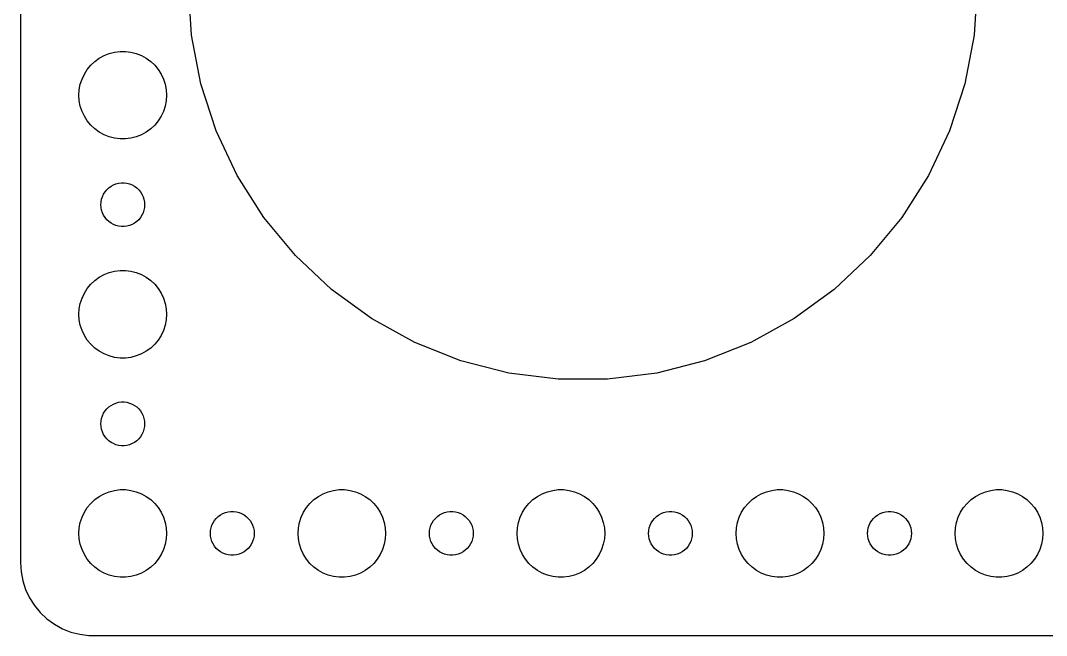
# Model space of a CAD drawing. Header units: metres. Extents: x -127 to 127, y -44 to 44.
# Drawn here: x -127 to -56.8, y -44.5 to -2.4 of the extents above; entities that cross this region are included whole.
import ezdxf

# ---------------------------------------------------------------- set-up
doc = ezdxf.new("R2010")
doc.units = ezdxf.units.M

msp = doc.modelspace()

# ---------------------------------------------------------------- linework, layer by layer
for p, q in [((-127, 39.5), (-127, -39.5)), ((-115.287, -3.38399), (-115.5, 0)), ((-61.5, 0), (-61.7129, -3.38399)), ((-114.652, -6.71461), (-115.287, -3.38399)), ((-61.7129, -3.38399), (-62.3483, -6.71461)), ((-121.607, -4.96701), (-121.277, -4.78551)), ((-121.277, -4.78551), (-120.927, -4.64682)), ((-120.927, -4.64682), (-120.562, -4.55313)), ((-120.562, -4.55313), (-120.188, -4.50591)), ((-120.188, -4.50591), (-119.812, -4.50591)), ((-119.812, -4.50591), (-119.438, -4.55313)), ((-119.438, -4.55313), (-119.073, -4.64682)), ((-119.073, -4.64682), (-118.723, -4.78551)), ((-118.723, -4.78551), (-118.393, -4.96701)), ((-122.427, -5.73663), (-122.187, -5.44635)), ((-122.187, -5.44635), (-121.912, -5.18845)), ((-121.912, -5.18845), (-121.607, -4.96701)), ((-118.393, -4.96701), (-118.088, -5.18845)), ((-118.088, -5.18845), (-117.813, -5.44635)), ((-117.813, -5.44635), (-117.573, -5.73663)), ((-122.789, -6.39561), (-122.629, -6.05473)), ((-122.629, -6.05473), (-122.427, -5.73663)), ((-117.573, -5.73663), (-117.371, -6.05473)), ((-117.371, -6.05473), (-117.211, -6.39561)), ((-122.976, -7.12399), (-122.906, -6.75392)), ((-122.906, -6.75392), (-122.789, -6.39561)), ((-117.211, -6.39561), (-117.094, -6.75392)), ((-117.094, -6.75392), (-117.024, -7.12399)), ((-113.604, -9.93936), (-114.652, -6.71461)), ((-62.3483, -6.71461), (-63.396, -9.93936)), ((-123, -7.5), (-122.976, -7.12399)), ((-122.976, -7.87599), (-123, -7.5)), ((-117.024, -7.12399), (-117, -7.5)), ((-117, -7.5), (-117.024, -7.87599)), ((-122.906, -8.24606), (-122.976, -7.87599)), ((-122.789, -8.60437), (-122.906, -8.24606)), ((-117.094, -8.24606), (-117.211, -8.60437)), ((-117.024, -7.87599), (-117.094, -8.24606)), ((-122.629, -8.94525), (-122.789, -8.60437)), ((-122.427, -9.26335), (-122.629, -8.94525)), ((-117.371, -8.94525), (-117.573, -9.26335)), ((-117.211, -8.60437), (-117.371, -8.94525)), ((-122.187, -9.55363), (-122.427, -9.26335)), ((-121.912, -9.81154), (-122.187, -9.55363)), ((-121.607, -10.033), (-121.912, -9.81154)), ((-118.088, -9.81154), (-118.393, -10.033)), ((-117.813, -9.55363), (-118.088, -9.81154)), ((-117.573, -9.26335), (-117.813, -9.55363)), ((-121.277, -10.2145), (-121.607, -10.033)), ((-120.927, -10.3532), (-121.277, -10.2145)), ((-120.562, -10.4469), (-120.927, -10.3532)), ((-120.188, -10.4941), (-120.562, -10.4469)), ((-119.812, -10.4941), (-120.188, -10.4941)), ((-119.438, -10.4469), (-119.812, -10.4941)), ((-119.073, -10.3532), (-119.438, -10.4469)), ((-118.723, -10.2145), (-119.073, -10.3532)), ((-118.393, -10.033), (-118.723, -10.2145)), ((-112.16, -13.0073), (-113.604, -9.93936)), ((-63.396, -9.93936), (-64.8397, -13.0073)), ((-110.343, -15.8702), (-112.16, -13.0073)), ((-64.8397, -13.0073), (-66.6565, -15.8702)), ((-121.214, -14.1183), (-121.093, -13.9732)), ((-121.093, -13.9732), (-120.956, -13.8442)), ((-120.956, -13.8442), (-120.804, -13.7335)), ((-120.804, -13.7335), (-120.639, -13.6427)), ((-120.639, -13.6427), (-120.464, -13.5734)), ((-120.464, -13.5734), (-120.281, -13.5266)), ((-120.281, -13.5266), (-120.094, -13.5029)), ((-120.094, -13.5029), (-119.906, -13.5029)), ((-119.906, -13.5029), (-119.719, -13.5266)), ((-119.719, -13.5266), (-119.536, -13.5734)), ((-119.536, -13.5734), (-119.361, -13.6427)), ((-119.361, -13.6427), (-119.196, -13.7335)), ((-119.196, -13.7335), (-119.044, -13.8442)), ((-119.044, -13.8442), (-118.907, -13.9732)), ((-118.907, -13.9732), (-118.786, -14.1183)), ((-121.488, -14.812), (-121.453, -14.627)), ((-121.453, -14.627), (-121.395, -14.4478)), ((-121.395, -14.4478), (-121.314, -14.2774)), ((-121.314, -14.2774), (-121.214, -14.1183)), ((-118.786, -14.1183), (-118.686, -14.2774)), ((-118.686, -14.2774), (-118.605, -14.4478)), ((-118.605, -14.4478), (-118.547, -14.627)), ((-118.547, -14.627), (-118.512, -14.812)), ((-121.5, -15), (-121.488, -14.812)), ((-121.488, -15.188), (-121.5, -15)), ((-121.453, -15.373), (-121.488, -15.188)), ((-121.395, -15.5522), (-121.453, -15.373)), ((-118.547, -15.373), (-118.605, -15.5522)), ((-118.512, -15.188), (-118.547, -15.373)), ((-118.512, -14.812), (-118.5, -15)), ((-118.5, -15), (-118.512, -15.188)), ((-121.314, -15.7226), (-121.395, -15.5522)), ((-121.214, -15.8817), (-121.314, -15.7226)), ((-121.093, -16.0268), (-121.214, -15.8817)), ((-120.956, -16.1558), (-121.093, -16.0268)), ((-120.804, -16.2665), (-120.956, -16.1558)), ((-119.044, -16.1558), (-119.196, -16.2665)), ((-118.907, -16.0268), (-119.044, -16.1558)), ((-118.786, -15.8817), (-118.907, -16.0268)), ((-118.686, -15.7226), (-118.786, -15.8817)), ((-118.605, -15.5522), (-118.686, -15.7226)), ((-108.182, -18.4828), (-110.343, -15.8702)), ((-66.6565, -15.8702), (-68.8178, -18.4828)), ((-120.639, -16.3572), (-120.804, -16.2665)), ((-120.464, -16.4266), (-120.639, -16.3572)), ((-120.281, -16.4734), (-120.464, -16.4266)), ((-120.094, -16.497), (-120.281, -16.4734)), ((-119.906, -16.497), (-120.094, -16.497)), ((-119.719, -16.4734), (-119.906, -16.497)), ((-119.536, -16.4266), (-119.719, -16.4734)), ((-119.361, -16.3572), (-119.536, -16.4266)), ((-119.196, -16.2665), (-119.361, -16.3572)), ((-105.71, -20.8038), (-108.182, -18.4828)), ((-68.8178, -18.4828), (-71.2896, -20.8038)), ((-121.277, -19.7855), (-120.927, -19.6468)), ((-120.927, -19.6468), (-120.562, -19.5531)), ((-120.562, -19.5531), (-120.188, -19.5059)), ((-120.188, -19.5059), (-119.812, -19.5059)), ((-119.812, -19.5059), (-119.438, -19.5531)), ((-119.438, -19.5531), (-119.073, -19.6468)), ((-119.073, -19.6468), (-118.723, -19.7855)), ((-122.187, -20.4464), (-121.912, -20.1884)), ((-121.912, -20.1884), (-121.607, -19.967)), ((-121.607, -19.967), (-121.277, -19.7855)), ((-118.723, -19.7855), (-118.393, -19.967)), ((-118.393, -19.967), (-118.088, -20.1884)), ((-118.088, -20.1884), (-117.813, -20.4464)), ((-122.789, -21.3956), (-122.629, -21.0547)), ((-122.629, -21.0547), (-122.427, -20.7366)), ((-122.427, -20.7366), (-122.187, -20.4464)), ((-117.813, -20.4464), (-117.573, -20.7366)), ((-117.573, -20.7366), (-117.371, -21.0547)), ((-117.371, -21.0547), (-117.211, -21.3956)), ((-102.967, -22.7968), (-105.71, -20.8038)), ((-71.2896, -20.8038), (-74.0327, -22.7968)), ((-122.976, -22.124), (-122.906, -21.7539)), ((-122.906, -21.7539), (-122.789, -21.3956)), ((-117.211, -21.3956), (-117.094, -21.7539)), ((-117.094, -21.7539), (-117.024, -22.124)), ((-123, -22.5), (-122.976, -22.124)), ((-117.024, -22.124), (-117, -22.5)), ((-122.976, -22.876), (-123, -22.5)), ((-122.906, -23.2461), (-122.976, -22.876)), ((-117.024, -22.876), (-117.094, -23.2461)), ((-117, -22.5), (-117.024, -22.876)), ((-99.996, -24.4303), (-102.967, -22.7968)), ((-74.0327, -22.7968), (-77.004, -24.4303)), ((-122.789, -23.6044), (-122.906, -23.2461)), ((-122.629, -23.9453), (-122.789, -23.6044)), ((-117.211, -23.6044), (-117.371, -23.9453)), ((-117.094, -23.2461), (-117.211, -23.6044)), ((-122.427, -24.2634), (-122.629, -23.9453)), ((-122.187, -24.5536), (-122.427, -24.2634)), ((-121.912, -24.8115), (-122.187, -24.5536)), ((-117.813, -24.5536), (-118.088, -24.8115)), ((-117.573, -24.2634), (-117.813, -24.5536)), ((-117.371, -23.9453), (-117.573, -24.2634)), ((-96.8435, -25.6785), (-99.996, -24.4303)), ((-77.004, -24.4303), (-80.1565, -25.6785)), ((-121.607, -25.033), (-121.912, -24.8115)), ((-121.277, -25.2145), (-121.607, -25.033)), ((-120.927, -25.3532), (-121.277, -25.2145)), ((-118.723, -25.2145), (-119.073, -25.3532)), ((-118.393, -25.033), (-118.723, -25.2145)), ((-118.088, -24.8115), (-118.393, -25.033)), ((-120.562, -25.4469), (-120.927, -25.3532)), ((-120.188, -25.4941), (-120.562, -25.4469)), ((-119.812, -25.4941), (-120.188, -25.4941)), ((-119.438, -25.4469), (-119.812, -25.4941)), ((-119.073, -25.3532), (-119.438, -25.4469)), ((-93.5593, -26.5217), (-96.8435, -25.6785)), ((-80.1565, -25.6785), (-83.4407, -26.5217)), ((-90.1953, -26.9467), (-93.5593, -26.5217)), ((-83.4407, -26.5217), (-86.8047, -26.9467)), ((-86.8047, -26.9467), (-90.1953, -26.9467)), ((-120.956, -28.8442), (-120.804, -28.7335)), ((-120.804, -28.7335), (-120.639, -28.6427)), ((-120.639, -28.6427), (-120.464, -28.5734)), ((-120.464, -28.5734), (-120.281, -28.5266)), ((-120.281, -28.5266), (-120.094, -28.503)), ((-120.094, -28.503), (-119.906, -28.503)), ((-119.906, -28.503), (-119.719, -28.5266)), ((-119.719, -28.5266), (-119.536, -28.5734)), ((-119.536, -28.5734), (-119.361, -28.6427)), ((-119.361, -28.6427), (-119.196, -28.7335)), ((-119.196, -28.7335), (-119.044, -28.8442)), ((-121.453, -29.627), (-121.395, -29.4478)), ((-121.395, -29.4478), (-121.314, -29.2774)), ((-121.314, -29.2774), (-121.214, -29.1183)), ((-121.214, -29.1183), (-121.093, -28.9732)), ((-121.093, -28.9732), (-120.956, -28.8442)), ((-119.044, -28.8442), (-118.907, -28.9732)), ((-118.907, -28.9732), (-118.786, -29.1183)), ((-118.786, -29.1183), (-118.686, -29.2774)), ((-118.686, -29.2774), (-118.605, -29.4478)), ((-118.605, -29.4478), (-118.547, -29.627)), ((-121.5, -30), (-121.488, -29.812)), ((-121.488, -30.188), (-121.5, -30)), ((-121.488, -29.812), (-121.453, -29.627)), ((-121.453, -30.373), (-121.488, -30.188)), ((-118.547, -29.627), (-118.512, -29.812)), ((-118.512, -30.188), (-118.547, -30.373)), ((-118.512, -29.812), (-118.5, -30)), ((-118.5, -30), (-118.512, -30.188)), ((-121.395, -30.5522), (-121.453, -30.373)), ((-121.314, -30.7226), (-121.395, -30.5522)), ((-121.214, -30.8817), (-121.314, -30.7226)), ((-121.093, -31.0268), (-121.214, -30.8817)), ((-118.786, -30.8817), (-118.907, -31.0268)), ((-118.686, -30.7226), (-118.786, -30.8817)), ((-118.605, -30.5522), (-118.686, -30.7226)), ((-118.547, -30.373), (-118.605, -30.5522)), ((-120.956, -31.1558), (-121.093, -31.0268)), ((-120.804, -31.2665), (-120.956, -31.1558)), ((-120.639, -31.3572), (-120.804, -31.2665)), ((-120.464, -31.4266), (-120.639, -31.3572)), ((-120.281, -31.4734), (-120.464, -31.4266)), ((-120.094, -31.497), (-120.281, -31.4734)), ((-119.906, -31.497), (-120.094, -31.497)), ((-119.719, -31.4734), (-119.906, -31.497)), ((-119.536, -31.4266), (-119.719, -31.4734)), ((-119.361, -31.3572), (-119.536, -31.4266)), ((-119.196, -31.2665), (-119.361, -31.3572)), ((-119.044, -31.1558), (-119.196, -31.2665)), ((-118.907, -31.0268), (-119.044, -31.1558)), ((-121.912, -35.1885), (-121.607, -34.967)), ((-121.607, -34.967), (-121.277, -34.7855)), ((-121.277, -34.7855), (-120.927, -34.6468)), ((-120.927, -34.6468), (-120.562, -34.5531)), ((-120.562, -34.5531), (-120.188, -34.5059)), ((-120.188, -34.5059), (-119.812, -34.5059)), ((-119.812, -34.5059), (-119.438, -34.5531)), ((-119.438, -34.5531), (-119.073, -34.6468)), ((-119.073, -34.6468), (-118.723, -34.7855)), ((-118.723, -34.7855), (-118.393, -34.967)), ((-118.393, -34.967), (-118.088, -35.1885)), ((-106.912, -35.1885), (-106.607, -34.967)), ((-106.607, -34.967), (-106.277, -34.7855)), ((-106.277, -34.7855), (-105.927, -34.6468)), ((-105.927, -34.6468), (-105.562, -34.5531)), ((-105.562, -34.5531), (-105.188, -34.5059)), ((-105.188, -34.5059), (-104.812, -34.5059)), ((-104.812, -34.5059), (-104.438, -34.5531)), ((-104.438, -34.5531), (-104.073, -34.6468)), ((-104.073, -34.6468), (-103.723, -34.7855)), ((-103.723, -34.7855), (-103.393, -34.967)), ((-103.393, -34.967), (-103.088, -35.1885)), ((-91.9123, -35.1885), (-91.6075, -34.967)), ((-91.6075, -34.967), (-91.2773, -34.7855)), ((-91.2773, -34.7855), (-90.927, -34.6468)), ((-90.927, -34.6468), (-90.5621, -34.5531)), ((-90.5621, -34.5531), (-90.1884, -34.5059)), ((-90.1884, -34.5059), (-89.8116, -34.5059)), ((-89.8116, -34.5059), (-89.4379, -34.5531)), ((-89.4379, -34.5531), (-89.073, -34.6468)), ((-89.073, -34.6468), (-88.7227, -34.7855)), ((-88.7227, -34.7855), (-88.3925, -34.967)), ((-88.3925, -34.967), (-88.0877, -35.1885)), ((-76.9123, -35.1885), (-76.6075, -34.967)), ((-76.6075, -34.967), (-76.2773, -34.7855)), ((-76.2773, -34.7855), (-75.927, -34.6468)), ((-75.927, -34.6468), (-75.5621, -34.5531)), ((-75.5621, -34.5531), (-75.1884, -34.5059)), ((-75.1884, -34.5059), (-74.8116, -34.5059)), ((-74.8116, -34.5059), (-74.4379, -34.5531)), ((-74.4379, -34.5531), (-74.073, -34.6468)), ((-74.073, -34.6468), (-73.7227, -34.7855)), ((-73.7227, -34.7855), (-73.3925, -34.967)), ((-73.3925, -34.967), (-73.0877, -35.1885)), ((-61.9123, -35.1885), (-61.6075, -34.967)), ((-61.6075, -34.967), (-61.2773, -34.7855)), ((-61.2773, -34.7855), (-60.927, -34.6468)), ((-60.927, -34.6468), (-60.5621, -34.5531)), ((-60.5621, -34.5531), (-60.1884, -34.5059)), ((-60.1884, -34.5059), (-59.8116, -34.5059)), ((-59.8116, -34.5059), (-59.4379, -34.5531)), ((-59.4379, -34.5531), (-59.0729, -34.6468)), ((-59.0729, -34.6468), (-58.7227, -34.7855)), ((-58.7227, -34.7855), (-58.3925, -34.967)), ((-58.3925, -34.967), (-58.0877, -35.1885)), ((-122.629, -36.0547), (-122.427, -35.7366)), ((-122.427, -35.7366), (-122.187, -35.4464)), ((-122.187, -35.4464), (-121.912, -35.1885)), ((-118.088, -35.1885), (-117.813, -35.4464)), ((-117.813, -35.4464), (-117.573, -35.7366)), ((-117.573, -35.7366), (-117.371, -36.0547)), ((-107.629, -36.0547), (-107.427, -35.7366)), ((-107.427, -35.7366), (-107.187, -35.4464)), ((-107.187, -35.4464), (-106.912, -35.1885)), ((-103.088, -35.1885), (-102.813, -35.4464)), ((-102.813, -35.4464), (-102.573, -35.7366)), ((-102.573, -35.7366), (-102.371, -36.0547)), ((-92.6289, -36.0547), (-92.427, -35.7366)), ((-92.427, -35.7366), (-92.1869, -35.4464)), ((-92.1869, -35.4464), (-91.9123, -35.1885)), ((-88.0877, -35.1885), (-87.8131, -35.4464)), ((-87.8131, -35.4464), (-87.573, -35.7366)), ((-87.573, -35.7366), (-87.3711, -36.0547)), ((-77.6289, -36.0547), (-77.427, -35.7366)), ((-77.427, -35.7366), (-77.1869, -35.4464)), ((-77.1869, -35.4464), (-76.9123, -35.1885)), ((-73.0877, -35.1885), (-72.8131, -35.4464)), ((-72.8131, -35.4464), (-72.573, -35.7366)), ((-72.573, -35.7366), (-72.3711, -36.0547)), ((-62.6289, -36.0547), (-62.427, -35.7366)), ((-62.427, -35.7366), (-62.1869, -35.4464)), ((-62.1869, -35.4464), (-61.9123, -35.1885)), ((-58.0877, -35.1885), (-57.8131, -35.4464)), ((-57.8131, -35.4464), (-57.5729, -35.7366)), ((-57.5729, -35.7366), (-57.3711, -36.0547)), ((-122.906, -36.7539), (-122.789, -36.3956)), ((-122.789, -36.3956), (-122.629, -36.0547)), ((-117.371, -36.0547), (-117.211, -36.3956)), ((-117.211, -36.3956), (-117.094, -36.7539)), ((-113.714, -36.6183), (-113.593, -36.4732)), ((-113.593, -36.4732), (-113.456, -36.3442)), ((-113.456, -36.3442), (-113.304, -36.2335)), ((-113.304, -36.2335), (-113.139, -36.1428)), ((-113.139, -36.1428), (-112.964, -36.0734)), ((-112.964, -36.0734), (-112.781, -36.0266)), ((-112.781, -36.0266), (-112.594, -36.003)), ((-112.594, -36.003), (-112.406, -36.003)), ((-112.406, -36.003), (-112.219, -36.0266)), ((-112.219, -36.0266), (-112.036, -36.0734)), ((-112.036, -36.0734), (-111.861, -36.1428)), ((-111.861, -36.1428), (-111.696, -36.2335)), ((-111.696, -36.2335), (-111.544, -36.3442)), ((-111.544, -36.3442), (-111.407, -36.4732)), ((-111.407, -36.4732), (-111.286, -36.6183)), ((-107.906, -36.7539), (-107.789, -36.3956)), ((-107.789, -36.3956), (-107.629, -36.0547)), ((-102.371, -36.0547), (-102.211, -36.3956)), ((-102.211, -36.3956), (-102.094, -36.7539)), ((-98.7135, -36.6183), (-98.5934, -36.4732)), ((-98.5934, -36.4732), (-98.4561, -36.3442)), ((-98.4561, -36.3442), (-98.3037, -36.2335)), ((-98.3037, -36.2335), (-98.1387, -36.1428)), ((-98.1387, -36.1428), (-97.9635, -36.0734)), ((-97.9635, -36.0734), (-97.7811, -36.0266)), ((-97.7811, -36.0266), (-97.5942, -36.003)), ((-97.5942, -36.003), (-97.4058, -36.003)), ((-97.4058, -36.003), (-97.2189, -36.0266)), ((-97.2189, -36.0266), (-97.0365, -36.0734)), ((-97.0365, -36.0734), (-96.8613, -36.1428)), ((-96.8613, -36.1428), (-96.6963, -36.2335)), ((-96.6963, -36.2335), (-96.5439, -36.3442)), ((-96.5439, -36.3442), (-96.4065, -36.4732)), ((-96.4065, -36.4732), (-96.2865, -36.6183)), ((-92.9057, -36.7539), (-92.7893, -36.3956)), ((-92.7893, -36.3956), (-92.6289, -36.0547)), ((-87.3711, -36.0547), (-87.2107, -36.3956)), ((-87.2107, -36.3956), (-87.0943, -36.7539)), ((-83.7135, -36.6183), (-83.5934, -36.4732)), ((-83.5934, -36.4732), (-83.4561, -36.3442)), ((-83.4561, -36.3442), (-83.3037, -36.2335)), ((-83.3037, -36.2335), (-83.1387, -36.1428)), ((-83.1387, -36.1428), (-82.9635, -36.0734)), ((-82.9635, -36.0734), (-82.7811, -36.0266)), ((-82.7811, -36.0266), (-82.5942, -36.003)), ((-82.5942, -36.003), (-82.4058, -36.003)), ((-82.4058, -36.003), (-82.2189, -36.0266)), ((-82.2189, -36.0266), (-82.0365, -36.0734)), ((-82.0365, -36.0734), (-81.8613, -36.1428)), ((-81.8613, -36.1428), (-81.6963, -36.2335)), ((-81.6963, -36.2335), (-81.5439, -36.3442)), ((-81.5439, -36.3442), (-81.4065, -36.4732)), ((-81.4065, -36.4732), (-81.2865, -36.6183)), ((-77.9057, -36.7539), (-77.7893, -36.3956)), ((-77.7893, -36.3956), (-77.6289, -36.0547)), ((-72.3711, -36.0547), (-72.2107, -36.3956)), ((-72.2107, -36.3956), (-72.0943, -36.7539)), ((-68.7135, -36.6183), (-68.5934, -36.4732)), ((-68.5934, -36.4732), (-68.4561, -36.3442)), ((-68.4561, -36.3442), (-68.3037, -36.2335)), ((-68.3037, -36.2335), (-68.1387, -36.1428)), ((-68.1387, -36.1428), (-67.9635, -36.0734)), ((-67.9635, -36.0734), (-67.7811, -36.0266)), ((-67.7811, -36.0266), (-67.5942, -36.003)), ((-67.5942, -36.003), (-67.4058, -36.003)), ((-67.4058, -36.003), (-67.2189, -36.0266)), ((-67.2189, -36.0266), (-67.0365, -36.0734)), ((-67.0365, -36.0734), (-66.8613, -36.1428)), ((-66.8613, -36.1428), (-66.6963, -36.2335)), ((-66.6963, -36.2335), (-66.5439, -36.3442)), ((-66.5439, -36.3442), (-66.4065, -36.4732)), ((-66.4065, -36.4732), (-66.2865, -36.6183)), ((-62.9057, -36.7539), (-62.7893, -36.3956)), ((-62.7893, -36.3956), (-62.6289, -36.0547)), ((-57.3711, -36.0547), (-57.2107, -36.3956)), ((-57.2107, -36.3956), (-57.0942, -36.7539)), ((-123, -37.5), (-122.976, -37.124)), ((-122.976, -37.124), (-122.906, -36.7539)), ((-117.094, -36.7539), (-117.024, -37.124)), ((-117.024, -37.124), (-117, -37.5)), ((-113.988, -37.312), (-113.953, -37.127)), ((-113.953, -37.127), (-113.895, -36.9478)), ((-113.895, -36.9478), (-113.814, -36.7774)), ((-113.814, -36.7774), (-113.714, -36.6183)), ((-111.286, -36.6183), (-111.186, -36.7774)), ((-111.186, -36.7774), (-111.105, -36.9478)), ((-111.105, -36.9478), (-111.047, -37.127)), ((-111.047, -37.127), (-111.012, -37.312)), ((-108, -37.5), (-107.976, -37.124)), ((-107.976, -37.124), (-107.906, -36.7539)), ((-102.094, -36.7539), (-102.024, -37.124)), ((-102.024, -37.124), (-102, -37.5)), ((-98.9882, -37.312), (-98.9529, -37.127)), ((-98.9529, -37.127), (-98.8947, -36.9478)), ((-98.8947, -36.9478), (-98.8145, -36.7774)), ((-98.8145, -36.7774), (-98.7135, -36.6183)), ((-96.2865, -36.6183), (-96.1855, -36.7774)), ((-96.1855, -36.7774), (-96.1053, -36.9478)), ((-96.1053, -36.9478), (-96.0471, -37.127)), ((-96.0471, -37.127), (-96.0118, -37.312)), ((-93, -37.5), (-92.9763, -37.124)), ((-92.9763, -37.124), (-92.9057, -36.7539)), ((-87.0943, -36.7539), (-87.0237, -37.124)), ((-87.0237, -37.124), (-87, -37.5)), ((-83.9882, -37.312), (-83.9529, -37.127)), ((-83.9529, -37.127), (-83.8947, -36.9478)), ((-83.8947, -36.9478), (-83.8145, -36.7774)), ((-83.8145, -36.7774), (-83.7135, -36.6183)), ((-81.2865, -36.6183), (-81.1855, -36.7774)), ((-81.1855, -36.7774), (-81.1053, -36.9478)), ((-81.1053, -36.9478), (-81.0471, -37.127)), ((-81.0471, -37.127), (-81.0118, -37.312)), ((-78, -37.5), (-77.9763, -37.124)), ((-77.9763, -37.124), (-77.9057, -36.7539)), ((-72.0943, -36.7539), (-72.0237, -37.124)), ((-72.0237, -37.124), (-72, -37.5)), ((-68.9882, -37.312), (-68.9529, -37.127)), ((-68.9529, -37.127), (-68.8947, -36.9478)), ((-68.8947, -36.9478), (-68.8145, -36.7774)), ((-68.8145, -36.7774), (-68.7135, -36.6183)), ((-66.2865, -36.6183), (-66.1855, -36.7774)), ((-66.1855, -36.7774), (-66.1053, -36.9478)), ((-66.1053, -36.9478), (-66.0471, -37.127)), ((-66.0471, -37.127), (-66.0118, -37.312)), ((-63, -37.5), (-62.9763, -37.124)), ((-62.9763, -37.124), (-62.9057, -36.7539)), ((-57.0942, -36.7539), (-57.0237, -37.124)), ((-57.0237, -37.124), (-57, -37.5)), ((-122.976, -37.876), (-123, -37.5)), ((-122.906, -38.2461), (-122.976, -37.876)), ((-117.024, -37.876), (-117.094, -38.2461)), ((-117, -37.5), (-117.024, -37.876)), ((-114, -37.5), (-113.988, -37.312)), ((-113.988, -37.688), (-114, -37.5)), ((-113.953, -37.873), (-113.988, -37.688)), ((-113.895, -38.0522), (-113.953, -37.873)), ((-111.047, -37.873), (-111.105, -38.0522)), ((-111.012, -37.688), (-111.047, -37.873)), ((-111.012, -37.312), (-111, -37.5)), ((-111, -37.5), (-111.012, -37.688)), ((-107.976, -37.876), (-108, -37.5)), ((-107.906, -38.2461), (-107.976, -37.876)), ((-102.024, -37.876), (-102.094, -38.2461)), ((-102, -37.5), (-102.024, -37.876)), ((-99, -37.5), (-98.9882, -37.312)), ((-98.9882, -37.688), (-99, -37.5)), ((-98.9529, -37.873), (-98.9882, -37.688)), ((-98.8947, -38.0522), (-98.9529, -37.873)), ((-96.0471, -37.873), (-96.1053, -38.0522)), ((-96.0118, -37.688), (-96.0471, -37.873)), ((-96.0118, -37.312), (-96, -37.5)), ((-96, -37.5), (-96.0118, -37.688)), ((-92.9763, -37.876), (-93, -37.5)), ((-92.9057, -38.2461), (-92.9763, -37.876)), ((-87.0237, -37.876), (-87.0943, -38.2461)), ((-87, -37.5), (-87.0237, -37.876)), ((-84, -37.5), (-83.9882, -37.312)), ((-83.9882, -37.688), (-84, -37.5)), ((-83.9529, -37.873), (-83.9882, -37.688)), ((-83.8947, -38.0522), (-83.9529, -37.873)), ((-81.0471, -37.873), (-81.1053, -38.0522)), ((-81.0118, -37.688), (-81.0471, -37.873)), ((-81.0118, -37.312), (-81, -37.5)), ((-81, -37.5), (-81.0118, -37.688)), ((-77.9763, -37.876), (-78, -37.5)), ((-77.9057, -38.2461), (-77.9763, -37.876)), ((-72.0237, -37.876), (-72.0943, -38.2461)), ((-72, -37.5), (-72.0237, -37.876)), ((-69, -37.5), (-68.9882, -37.312)), ((-68.9882, -37.688), (-69, -37.5)), ((-68.9529, -37.873), (-68.9882, -37.688)), ((-68.8947, -38.0522), (-68.9529, -37.873)), ((-66.0471, -37.873), (-66.1053, -38.0522)), ((-66.0118, -37.688), (-66.0471, -37.873)), ((-66.0118, -37.312), (-66, -37.5)), ((-66, -37.5), (-66.0118, -37.688)), ((-62.9763, -37.876), (-63, -37.5)), ((-62.9057, -38.2461), (-62.9763, -37.876)), ((-57.0237, -37.876), (-57.0942, -38.2461)), ((-57, -37.5), (-57.0237, -37.876)), ((-122.789, -38.6044), (-122.906, -38.2461)), ((-122.629, -38.9453), (-122.789, -38.6044)), ((-117.211, -38.6044), (-117.371, -38.9453)), ((-117.094, -38.2461), (-117.211, -38.6044)), ((-113.814, -38.2226), (-113.895, -38.0522)), ((-113.714, -38.3817), (-113.814, -38.2226)), ((-113.593, -38.5268), (-113.714, -38.3817)), ((-113.456, -38.6558), (-113.593, -38.5268)), ((-111.407, -38.5268), (-111.544, -38.6558)), ((-111.286, -38.3817), (-111.407, -38.5268)), ((-111.186, -38.2226), (-111.286, -38.3817)), ((-111.105, -38.0522), (-111.186, -38.2226)), ((-107.789, -38.6044), (-107.906, -38.2461)), ((-107.629, -38.9453), (-107.789, -38.6044)), ((-102.211, -38.6044), (-102.371, -38.9453)), ((-102.094, -38.2461), (-102.211, -38.6044)), ((-98.8145, -38.2226), (-98.8947, -38.0522)), ((-98.7135, -38.3817), (-98.8145, -38.2226)), ((-98.5934, -38.5268), (-98.7135, -38.3817)), ((-98.4561, -38.6558), (-98.5934, -38.5268)), ((-96.4065, -38.5268), (-96.5439, -38.6558)), ((-96.2865, -38.3817), (-96.4065, -38.5268)), ((-96.1855, -38.2226), (-96.2865, -38.3817)), ((-96.1053, -38.0522), (-96.1855, -38.2226)), ((-92.7893, -38.6044), (-92.9057, -38.2461)), ((-92.6289, -38.9453), (-92.7893, -38.6044)), ((-87.2107, -38.6044), (-87.3711, -38.9453)), ((-87.0943, -38.2461), (-87.2107, -38.6044)), ((-83.8145, -38.2226), (-83.8947, -38.0522)), ((-83.7135, -38.3817), (-83.8145, -38.2226)), ((-83.5934, -38.5268), (-83.7135, -38.3817)), ((-83.4561, -38.6558), (-83.5934, -38.5268)), ((-81.4065, -38.5268), (-81.5439, -38.6558)), ((-81.2865, -38.3817), (-81.4065, -38.5268)), ((-81.1855, -38.2226), (-81.2865, -38.3817)), ((-81.1053, -38.0522), (-81.1855, -38.2226)), ((-77.7893, -38.6044), (-77.9057, -38.2461)), ((-77.6289, -38.9453), (-77.7893, -38.6044)), ((-72.2107, -38.6044), (-72.3711, -38.9453)), ((-72.0943, -38.2461), (-72.2107, -38.6044)), ((-68.8145, -38.2226), (-68.8947, -38.0522)), ((-68.7135, -38.3817), (-68.8145, -38.2226)), ((-68.5934, -38.5268), (-68.7135, -38.3817)), ((-68.4561, -38.6558), (-68.5934, -38.5268)), ((-66.4065, -38.5268), (-66.5439, -38.6558)), ((-66.2865, -38.3817), (-66.4065, -38.5268)), ((-66.1855, -38.2226), (-66.2865, -38.3817)), ((-66.1053, -38.0522), (-66.1855, -38.2226)), ((-62.7893, -38.6044), (-62.9057, -38.2461)), ((-62.6289, -38.9453), (-62.7893, -38.6044)), ((-57.2107, -38.6044), (-57.3711, -38.9453)), ((-57.0942, -38.2461), (-57.2107, -38.6044)), ((-122.427, -39.2634), (-122.629, -38.9453)), ((-122.187, -39.5536), (-122.427, -39.2634)), ((-117.573, -39.2634), (-117.813, -39.5536)), ((-117.371, -38.9453), (-117.573, -39.2634)), ((-113.304, -38.7665), (-113.456, -38.6558)), ((-113.139, -38.8572), (-113.304, -38.7665)), ((-112.964, -38.9266), (-113.139, -38.8572)), ((-112.781, -38.9734), (-112.964, -38.9266)), ((-112.594, -38.997), (-112.781, -38.9734)), ((-112.406, -38.997), (-112.594, -38.997)), ((-112.219, -38.9734), (-112.406, -38.997)), ((-112.036, -38.9266), (-112.219, -38.9734)), ((-111.861, -38.8572), (-112.036, -38.9266)), ((-111.696, -38.7665), (-111.861, -38.8572)), ((-111.544, -38.6558), (-111.696, -38.7665)), ((-107.427, -39.2634), (-107.629, -38.9453)), ((-107.187, -39.5536), (-107.427, -39.2634)), ((-102.573, -39.2634), (-102.813, -39.5536)), ((-102.371, -38.9453), (-102.573, -39.2634)), ((-98.3037, -38.7665), (-98.4561, -38.6558)), ((-98.1387, -38.8572), (-98.3037, -38.7665)), ((-97.9635, -38.9266), (-98.1387, -38.8572)), ((-97.7811, -38.9734), (-97.9635, -38.9266)), ((-97.5942, -38.997), (-97.7811, -38.9734)), ((-97.4058, -38.997), (-97.5942, -38.997)), ((-97.2189, -38.9734), (-97.4058, -38.997)), ((-97.0365, -38.9266), (-97.2189, -38.9734)), ((-96.8613, -38.8572), (-97.0365, -38.9266)), ((-96.6963, -38.7665), (-96.8613, -38.8572)), ((-96.5439, -38.6558), (-96.6963, -38.7665)), ((-92.427, -39.2634), (-92.6289, -38.9453)), ((-92.1869, -39.5536), (-92.427, -39.2634)), ((-87.573, -39.2634), (-87.8131, -39.5536)), ((-87.3711, -38.9453), (-87.573, -39.2634)), ((-83.3037, -38.7665), (-83.4561, -38.6558)), ((-83.1387, -38.8572), (-83.3037, -38.7665)), ((-82.9635, -38.9266), (-83.1387, -38.8572)), ((-82.7811, -38.9734), (-82.9635, -38.9266)), ((-82.5942, -38.997), (-82.7811, -38.9734)), ((-82.4058, -38.997), (-82.5942, -38.997)), ((-82.2189, -38.9734), (-82.4058, -38.997)), ((-82.0365, -38.9266), (-82.2189, -38.9734)), ((-81.8613, -38.8572), (-82.0365, -38.9266)), ((-81.6963, -38.7665), (-81.8613, -38.8572)), ((-81.5439, -38.6558), (-81.6963, -38.7665)), ((-77.427, -39.2634), (-77.6289, -38.9453)), ((-77.1869, -39.5536), (-77.427, -39.2634)), ((-72.573, -39.2634), (-72.8131, -39.5536)), ((-72.3711, -38.9453), (-72.573, -39.2634)), ((-68.3037, -38.7665), (-68.4561, -38.6558)), ((-68.1387, -38.8572), (-68.3037, -38.7665)), ((-67.9635, -38.9266), (-68.1387, -38.8572)), ((-67.7811, -38.9734), (-67.9635, -38.9266)), ((-67.5942, -38.997), (-67.7811, -38.9734)), ((-67.4058, -38.997), (-67.5942, -38.997)), ((-67.2189, -38.9734), (-67.4058, -38.997)), ((-67.0365, -38.9266), (-67.2189, -38.9734)), ((-66.8613, -38.8572), (-67.0365, -38.9266)), ((-66.6963, -38.7665), (-66.8613, -38.8572)), ((-66.5439, -38.6558), (-66.6963, -38.7665)), ((-62.427, -39.2634), (-62.6289, -38.9453)), ((-62.1869, -39.5536), (-62.427, -39.2634)), ((-57.5729, -39.2634), (-57.8131, -39.5536)), ((-57.3711, -38.9453), (-57.5729, -39.2634)), ((-127, -39.5), (-126.961, -40.1267)), ((-121.912, -39.8115), (-122.187, -39.5536)), ((-121.607, -40.033), (-121.912, -39.8115)), ((-121.277, -40.2145), (-121.607, -40.033)), ((-118.393, -40.033), (-118.723, -40.2145)), ((-118.088, -39.8115), (-118.393, -40.033)), ((-117.813, -39.5536), (-118.088, -39.8115)), ((-106.912, -39.8115), (-107.187, -39.5536)), ((-106.607, -40.033), (-106.912, -39.8115)), ((-106.277, -40.2145), (-106.607, -40.033)), ((-103.393, -40.033), (-103.723, -40.2145)), ((-103.088, -39.8115), (-103.393, -40.033)), ((-102.813, -39.5536), (-103.088, -39.8115)), ((-91.9123, -39.8115), (-92.1869, -39.5536)), ((-91.6075, -40.033), (-91.9123, -39.8115)), ((-91.2773, -40.2145), (-91.6075, -40.033)), ((-88.3925, -40.033), (-88.7227, -40.2145)), ((-88.0877, -39.8115), (-88.3925, -40.033)), ((-87.8131, -39.5536), (-88.0877, -39.8115)), ((-76.9123, -39.8115), (-77.1869, -39.5536)), ((-76.6075, -40.033), (-76.9123, -39.8115)), ((-76.2773, -40.2145), (-76.6075, -40.033)), ((-73.3925, -40.033), (-73.7227, -40.2145)), ((-73.0877, -39.8115), (-73.3925, -40.033)), ((-72.8131, -39.5536), (-73.0877, -39.8115)), ((-61.9123, -39.8115), (-62.1869, -39.5536)), ((-61.6075, -40.033), (-61.9123, -39.8115)), ((-61.2773, -40.2145), (-61.6075, -40.033)), ((-58.3925, -40.033), (-58.7227, -40.2145)), ((-58.0877, -39.8115), (-58.3925, -40.033)), ((-57.8131, -39.5536), (-58.0877, -39.8115)), ((-126.961, -40.1267), (-126.843, -40.7434)), ((-126.843, -40.7434), (-126.649, -41.3406)), ((-120.927, -40.3532), (-121.277, -40.2145)), ((-120.562, -40.4469), (-120.927, -40.3532)), ((-120.188, -40.4941), (-120.562, -40.4469)), ((-119.812, -40.4941), (-120.188, -40.4941)), ((-119.438, -40.4469), (-119.812, -40.4941)), ((-119.073, -40.3532), (-119.438, -40.4469)), ((-118.723, -40.2145), (-119.073, -40.3532)), ((-105.927, -40.3532), (-106.277, -40.2145)), ((-105.562, -40.4469), (-105.927, -40.3532)), ((-105.188, -40.4941), (-105.562, -40.4469)), ((-104.812, -40.4941), (-105.188, -40.4941)), ((-104.438, -40.4469), (-104.812, -40.4941)), ((-104.073, -40.3532), (-104.438, -40.4469)), ((-103.723, -40.2145), (-104.073, -40.3532)), ((-90.927, -40.3532), (-91.2773, -40.2145)), ((-90.5621, -40.4469), (-90.927, -40.3532)), ((-90.1884, -40.4941), (-90.5621, -40.4469)), ((-89.8116, -40.4941), (-90.1884, -40.4941)), ((-89.4379, -40.4469), (-89.8116, -40.4941)), ((-89.073, -40.3532), (-89.4379, -40.4469)), ((-88.7227, -40.2145), (-89.073, -40.3532)), ((-75.927, -40.3532), (-76.2773, -40.2145)), ((-75.5621, -40.4469), (-75.927, -40.3532)), ((-75.1884, -40.4941), (-75.5621, -40.4469)), ((-74.8116, -40.4941), (-75.1884, -40.4941)), ((-74.4379, -40.4469), (-74.8116, -40.4941)), ((-74.073, -40.3532), (-74.4379, -40.4469)), ((-73.7227, -40.2145), (-74.073, -40.3532)), ((-60.927, -40.3532), (-61.2773, -40.2145)), ((-60.5621, -40.4469), (-60.927, -40.3532)), ((-60.1884, -40.4941), (-60.5621, -40.4469)), ((-59.8116, -40.4941), (-60.1884, -40.4941)), ((-59.4379, -40.4469), (-59.8116, -40.4941)), ((-59.0729, -40.3532), (-59.4379, -40.4469)), ((-58.7227, -40.2145), (-59.0729, -40.3532)), ((-126.649, -41.3406), (-126.382, -41.9088)), ((-126.382, -41.9088), (-126.045, -42.4389)), ((-126.045, -42.4389), (-125.645, -42.9227)), ((-125.645, -42.9227), (-125.187, -43.3526)), ((-125.187, -43.3526), (-124.679, -43.7216)), ((-124.679, -43.7216), (-124.129, -44.0241)), ((-124.129, -44.0241), (-123.545, -44.2553)), ((-123.545, -44.2553), (-122.937, -44.4114)), ((-122.937, -44.4114), (-122.314, -44.4901)), ((-122.314, -44.4901), (122.314, -44.4901))]:
    msp.add_line(p, q)

doc.saveas('drawing.dxf')
